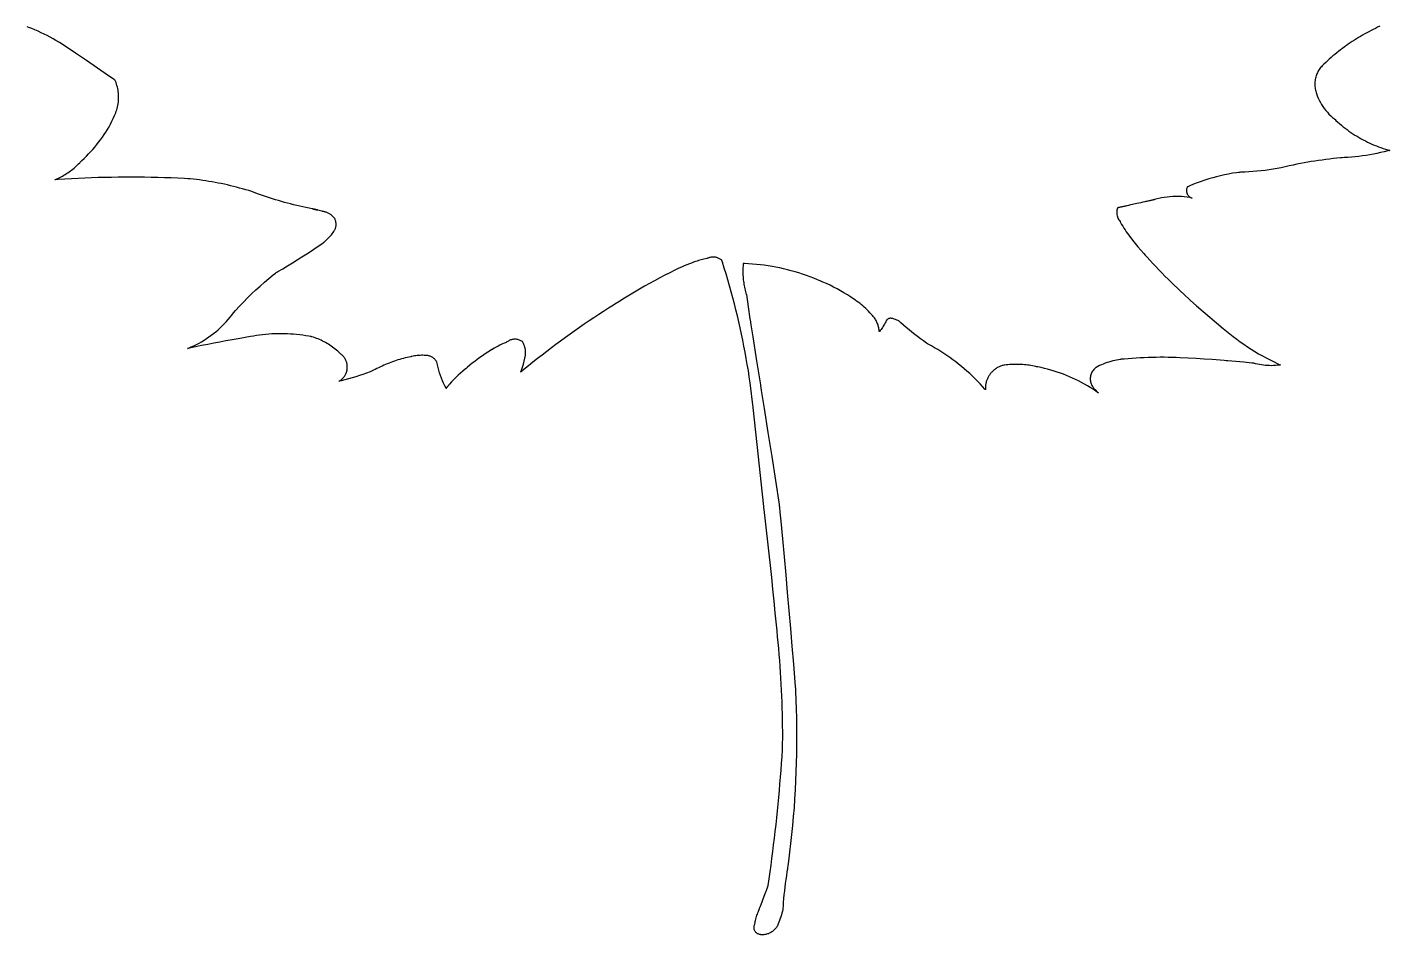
# Model space of a CAD drawing. Extents: x 0 to 908, y 0 to 337.
# Drawn here: x 437.3 to 514.3, y 204.3 to 255.6 of the extents above; entities that cross this region are included whole.
import ezdxf

# ---------------------------------------------------------------- set-up
doc = ezdxf.new("R2010")
doc.units = 0
doc.layers.add('_____1', color=18, linetype='CONTINUOUS')

msp = doc.modelspace()

# ---------------------------------------------------------------- linework, layer by layer
at = {"layer": '_____1'}
for points in [[(497.818, 234.94), (497.663, 235.047), (497.506, 235.151), (497.347, 235.252), (497.186, 235.349), (497.024, 235.443), (496.859, 235.533), (496.692, 235.619), (496.524, 235.702), (496.354, 235.782), (496.183, 235.858), (496.01, 235.93), (495.836, 235.998), (495.66, 236.063), (495.482, 236.125), (495.304, 236.182), (495.124, 236.236), (494.943, 236.286), (494.761, 236.332), (494.577, 236.375), (494.393, 236.413), (494.346, 236.423), (494.341, 236.424), (494.338, 236.424), (494.333, 236.426), (494.321, 236.428), (494.275, 236.438), (494.184, 236.458), (494.092, 236.475), (494, 236.491), (493.908, 236.505), (493.815, 236.518), (493.722, 236.529), (493.63, 236.538), (493.537, 236.545), (493.443, 236.551), (493.35, 236.556), (493.257, 236.558), (493.164, 236.559), (493.07, 236.559), (492.977, 236.556), (492.884, 236.552), (492.791, 236.547), (492.698, 236.539), (492.604, 236.53), (492.511, 236.52), (492.465, 236.514), (492.419, 236.502), (492.373, 236.489), (492.328, 236.474), (492.284, 236.457), (492.24, 236.439), (492.198, 236.42), (492.156, 236.399), (492.115, 236.377), (492.075, 236.354), (492.036, 236.329), (491.998, 236.303), (491.961, 236.276), (491.925, 236.248), (491.89, 236.219), (491.857, 236.188), (491.824, 236.157), (491.792, 236.124), (491.761, 236.091), (491.732, 236.056), (491.704, 236.02), (491.677, 235.984), (491.651, 235.947), (491.627, 235.908), (491.603, 235.869), (491.581, 235.83), (491.561, 235.789), (491.541, 235.748), (491.523, 235.706), (491.507, 235.663), (491.492, 235.62), (491.478, 235.576), (491.466, 235.532), (491.455, 235.487), (491.446, 235.441), (491.438, 235.395), (491.432, 235.349), (491.428, 235.302), (491.425, 235.255), (491.424, 235.207), (491.424, 235.16), (491.425, 235.136), (491.425, 235.13), (491.425, 235.128), (491.424, 235.13), (491.42, 235.134), (491.403, 235.154), (491.265, 235.308), (491.125, 235.459), (490.982, 235.608), (490.837, 235.754), (490.689, 235.897), (490.538, 236.037), (490.385, 236.175), (490.23, 236.31), (490.073, 236.443), (489.913, 236.572), (489.751, 236.698), (489.586, 236.822), (489.42, 236.943), (489.251, 237.06), (489.08, 237.175), (488.907, 237.287), (488.732, 237.395), (488.555, 237.501), (488.376, 237.603), (488.195, 237.703), (488.184, 237.709), (488.178, 237.712), (488.175, 237.713), (488.174, 237.714), (488.163, 237.721), (488.142, 237.736), (488.099, 237.765), (487.931, 237.883), (487.764, 238.004), (487.599, 238.126), (487.436, 238.251), (487.275, 238.379), (487.115, 238.508), (486.957, 238.64), (486.801, 238.774), (486.647, 238.91), (486.571, 238.979), (486.552, 238.997), (486.542, 239.005), (486.539, 239.007), (486.53, 239.011), (486.494, 239.028), (486.421, 239.059), (486.348, 239.088), (486.273, 239.116), (486.198, 239.141), (486.16, 239.152), (486.123, 239.159), (486.085, 239.162), (486.048, 239.16), (486.012, 239.153), (485.976, 239.143), (485.942, 239.129), (485.909, 239.111), (485.879, 239.09), (485.851, 239.064), (485.838, 239.05), (485.832, 239.043), (485.829, 239.039), (485.827, 239.038), (485.826, 239.035), (485.796, 238.967), (485.765, 238.901), (485.731, 238.835), (485.695, 238.771), (485.658, 238.708), (485.618, 238.646), (485.576, 238.586), (485.532, 238.527), (485.486, 238.469), (485.439, 238.413), (485.436, 238.41), (485.434, 238.408), (485.433, 238.407), (485.433, 238.409), (485.432, 238.423), (485.43, 238.451), (485.423, 238.508), (485.415, 238.564), (485.404, 238.619), (485.391, 238.674), (485.377, 238.728), (485.36, 238.781), (485.342, 238.834), (485.321, 238.886), (485.299, 238.937), (485.275, 238.988), (485.249, 239.037), (485.221, 239.085), (485.191, 239.133), (485.16, 239.179), (485.127, 239.224), (485.092, 239.269), (485.055, 239.311), (485.017, 239.353), (484.977, 239.393), (484.957, 239.413), (484.938, 239.434), (484.901, 239.476), (484.826, 239.558), (484.748, 239.638), (484.668, 239.717), (484.586, 239.792), (484.502, 239.866), (484.417, 239.938), (484.329, 240.007), (484.239, 240.073), (484.148, 240.138), (484.125, 240.154), (484.113, 240.161), (484.108, 240.165), (484.103, 240.169), (484.091, 240.177), (484, 240.241), (483.815, 240.367), (483.628, 240.488), (483.437, 240.605), (483.244, 240.717), (483.048, 240.825), (482.85, 240.928), (482.649, 241.026), (482.446, 241.119), (482.241, 241.208), (482.137, 241.25), (482.134, 241.251), (482.13, 241.253), (482.117, 241.259), (482.091, 241.27), (482.04, 241.292), (481.937, 241.336), (481.73, 241.421), (481.522, 241.502), (481.313, 241.579), (481.102, 241.652), (480.89, 241.721), (480.676, 241.785), (480.462, 241.846), (480.247, 241.903), (480.03, 241.955), (479.813, 242.004), (479.595, 242.048), (479.375, 242.089), (479.156, 242.125), (478.935, 242.157), (478.714, 242.185), (478.492, 242.208), (478.269, 242.228), (478.046, 242.243), (477.823, 242.254), (477.767, 242.257), (477.753, 242.257), (477.75, 242.257), (477.75, 242.256), (477.75, 242.253), (477.748, 242.242), (477.744, 242.199), (477.737, 242.113), (477.732, 242.027), (477.728, 241.941), (477.726, 241.855), (477.726, 241.769), (477.727, 241.683), (477.73, 241.597), (477.735, 241.511), (477.742, 241.425), (477.75, 241.34), (477.76, 241.254), (477.772, 241.169), (477.785, 241.084), (477.8, 240.999), (477.817, 240.915), (477.836, 240.831), (477.856, 240.747), (477.878, 240.664), (477.902, 240.581), (477.914, 240.539), (477.918, 240.518), (477.921, 240.497), (478.02, 239.818), (478.122, 239.139), (478.149, 238.97), (478.162, 238.885), (478.169, 238.843), (478.172, 238.821), (478.174, 238.811), (478.177, 238.79), (478.282, 238.112), (478.497, 236.756), (478.717, 235.401), (478.72, 235.38), (478.721, 235.375), (478.723, 235.364), (478.726, 235.343), (478.74, 235.258), (478.767, 235.089), (478.822, 234.75), (478.931, 234.072), (479.145, 232.716), (479.357, 231.36), (479.565, 230.002), (479.769, 228.645), (479.782, 228.56), (479.788, 228.517), (479.791, 228.496), (479.794, 228.464), (479.818, 228.212), (479.866, 227.707), (479.961, 226.696), (480.055, 225.686), (480.147, 224.675), (480.237, 223.665), (480.325, 222.654), (480.412, 221.643), (480.498, 220.632), (480.581, 219.621), (480.664, 218.609), (480.684, 218.356), (480.694, 218.23), (480.7, 218.103), (480.722, 217.596), (480.739, 217.089), (480.751, 216.582), (480.759, 216.075), (480.762, 215.568), (480.76, 215.061), (480.753, 214.554), (480.742, 214.047), (480.726, 213.54), (480.705, 213.034), (480.679, 212.527), (480.649, 212.021), (480.614, 211.515), (480.574, 211.01), (480.529, 210.505), (480.48, 210), (480.425, 209.496), (480.367, 208.992), (480.303, 208.488), (480.269, 208.237), (480.252, 208.111), (480.243, 208.048), (480.239, 208.017), (480.237, 208.001), (480.236, 207.993), (480.235, 207.99), (480.235, 207.99), (480.217, 207.883), (480.182, 207.669), (480.15, 207.454), (480.121, 207.24), (480.093, 207.025), (480.069, 206.809), (480.047, 206.594), (480.027, 206.378), (480.01, 206.162), (479.995, 205.946), (479.989, 205.838), (479.987, 205.811), (479.985, 205.796), (479.98, 205.77), (479.958, 205.664), (479.933, 205.558), (479.905, 205.454), (479.874, 205.351), (479.84, 205.248), (479.803, 205.147), (479.763, 205.046), (479.72, 204.947), (479.674, 204.849), (479.649, 204.801), (479.637, 204.777), (479.622, 204.754), (479.59, 204.71), (479.556, 204.668), (479.52, 204.628), (479.481, 204.591), (479.441, 204.555), (479.399, 204.523), (479.356, 204.492), (479.311, 204.465), (479.264, 204.439), (479.217, 204.417), (479.168, 204.397), (479.118, 204.38), (479.067, 204.365), (479.015, 204.354), (478.963, 204.345), (478.909, 204.339), (478.856, 204.336), (478.802, 204.336), (478.747, 204.339), (478.72, 204.342), (478.707, 204.344), (478.703, 204.344), (478.702, 204.344), (478.699, 204.345), (478.661, 204.353), (478.624, 204.364), (478.588, 204.379), (478.555, 204.397), (478.523, 204.418), (478.493, 204.441), (478.465, 204.468), (478.44, 204.497), (478.418, 204.529), (478.398, 204.563), (478.382, 204.599), (478.37, 204.635), (478.361, 204.673), (478.356, 204.711), (478.355, 204.75), (478.357, 204.788), (478.362, 204.826), (478.371, 204.863), (478.384, 204.9), (478.4, 204.935), (478.403, 204.94), (478.404, 204.942), (478.405, 204.947), (478.407, 204.965), (478.413, 205.002), (478.426, 205.076), (478.441, 205.149), (478.458, 205.222), (478.477, 205.294), (478.498, 205.366), (478.52, 205.438), (478.545, 205.508), (478.571, 205.579), (478.599, 205.648), (478.606, 205.665), (478.608, 205.67), (478.609, 205.671), (478.609, 205.672), (478.611, 205.678), (478.616, 205.689), (478.621, 205.704), (478.629, 205.723), (478.638, 205.747), (478.648, 205.774), (478.66, 205.805), (478.673, 205.839), (478.687, 205.876), (478.702, 205.916), (478.718, 205.958), (478.735, 206.002), (478.752, 206.048), (478.771, 206.096), (478.809, 206.196), (478.848, 206.3), (478.928, 206.51), (478.967, 206.612), (478.986, 206.662), (479.004, 206.71), (479.022, 206.757), (479.039, 206.802), (479.055, 206.844), (479.07, 206.884), (479.085, 206.922), (479.098, 206.956), (479.11, 206.987), (479.12, 207.015), (479.129, 207.04), (479.137, 207.06), (479.143, 207.076), (479.148, 207.087), (479.15, 207.094), (479.151, 207.096), (479.151, 207.096), (479.151, 207.096), (479.151, 207.096), (479.151, 207.096), (479.151, 207.099), (479.155, 207.123), (479.21, 207.504), (479.264, 207.885), (479.317, 208.267), (479.367, 208.649), (479.417, 209.031), (479.464, 209.413), (479.51, 209.795), (479.555, 210.178), (479.598, 210.561), (479.639, 210.944), (479.679, 211.327), (479.717, 211.71), (479.753, 212.093), (479.788, 212.477), (479.822, 212.861), (479.854, 213.244), (479.884, 213.628), (479.913, 214.013), (479.94, 214.397), (479.965, 214.781), (479.968, 214.829), (479.97, 214.853), (479.97, 214.875), (479.971, 214.959), (479.973, 215.128), (479.974, 215.464), (479.974, 215.801), (479.971, 216.137), (479.967, 216.474), (479.96, 216.81), (479.951, 217.146), (479.941, 217.482), (479.928, 217.818), (479.913, 218.154), (479.897, 218.49), (479.878, 218.826), (479.857, 219.162), (479.834, 219.498), (479.81, 219.833), (479.783, 220.168), (479.754, 220.504), (479.723, 220.839), (479.691, 221.173), (479.656, 221.508), (479.638, 221.675), (479.622, 221.843), (479.558, 222.513), (479.492, 223.182), (479.424, 223.851), (479.355, 224.521), (479.284, 225.19), (479.211, 225.858), (479.137, 226.527), (479.06, 227.195), (478.983, 227.864), (478.943, 228.198), (478.923, 228.365), (478.913, 228.448), (478.904, 228.535), (478.757, 229.931), (478.607, 231.326), (478.454, 232.721), (478.298, 234.115), (478.138, 235.509), (478.088, 235.857), (478.034, 236.203), (477.977, 236.549), (477.917, 236.895), (477.855, 237.24), (477.789, 237.584), (477.721, 237.928), (477.65, 238.272), (477.575, 238.614), (477.498, 238.956), (477.418, 239.297), (477.335, 239.638), (477.249, 239.978), (477.161, 240.317), (477.069, 240.656), (476.975, 240.993), (476.877, 241.33), (476.777, 241.666), (476.674, 242.002), (476.568, 242.336), (476.541, 242.419), (476.534, 242.44), (476.534, 242.442), (476.533, 242.442), (476.533, 242.443), (476.532, 242.443), (476.528, 242.447), (476.511, 242.46), (476.477, 242.484), (476.442, 242.507), (476.405, 242.527), (476.368, 242.545), (476.33, 242.562), (476.292, 242.576), (476.252, 242.588), (476.213, 242.598), (476.172, 242.606), (476.132, 242.612), (476.091, 242.615), (476.05, 242.617), (476.009, 242.616), (475.968, 242.613), (475.927, 242.608), (475.886, 242.601), (475.846, 242.591), (475.806, 242.579), (475.766, 242.565), (475.746, 242.557), (475.726, 242.553), (475.686, 242.545), (475.606, 242.529), (475.526, 242.511), (475.447, 242.492), (475.368, 242.471), (475.29, 242.448), (475.212, 242.424), (475.135, 242.398), (475.058, 242.371), (474.982, 242.342), (474.963, 242.334), (474.953, 242.331), (474.948, 242.329), (474.939, 242.325), (474.862, 242.297), (474.709, 242.238), (474.558, 242.178), (474.407, 242.116), (474.257, 242.051), (474.108, 241.984), (473.96, 241.915), (473.813, 241.845), (473.667, 241.772), (473.522, 241.697), (473.449, 241.659), (473.44, 241.654), (473.438, 241.652), (473.433, 241.65), (473.424, 241.645), (473.388, 241.627), (473.315, 241.59), (473.025, 241.439), (472.737, 241.285), (472.451, 241.129), (472.166, 240.97), (471.883, 240.807), (471.601, 240.642), (471.321, 240.475), (471.043, 240.304), (470.766, 240.131), (470.628, 240.043), (470.594, 240.021), (470.577, 240.01), (470.573, 240.007), (470.57, 240.006), (470.567, 240.003), (470.549, 239.992), (470.41, 239.905), (470.134, 239.729), (469.858, 239.552), (469.584, 239.372), (469.31, 239.191), (469.038, 239.009), (468.767, 238.824), (468.498, 238.638), (468.229, 238.45), (467.962, 238.26), (467.696, 238.069), (467.431, 237.876), (467.168, 237.681), (466.905, 237.485), (466.644, 237.287), (466.384, 237.087), (466.126, 236.885), (465.869, 236.682), (465.613, 236.477), (465.358, 236.271), (465.231, 236.167), (465.199, 236.141), (465.184, 236.128), (465.18, 236.125), (465.18, 236.126), (465.18, 236.127), (465.184, 236.137), (465.215, 236.222), (465.272, 236.394), (465.325, 236.566), (465.373, 236.74), (465.416, 236.916), (465.435, 237.004), (465.442, 237.048), (465.447, 237.091), (465.45, 237.135), (465.452, 237.179), (465.453, 237.223), (465.451, 237.266), (465.448, 237.31), (465.443, 237.353), (465.437, 237.396), (465.43, 237.439), (465.42, 237.482), (465.409, 237.524), (465.397, 237.566), (465.383, 237.607), (465.367, 237.648), (465.35, 237.688), (465.332, 237.728), (465.312, 237.767), (465.29, 237.805), (465.267, 237.843), (465.261, 237.852), (465.251, 237.859), (465.231, 237.872), (465.189, 237.895), (465.146, 237.916), (465.103, 237.933), (465.058, 237.948), (465.014, 237.96), (464.968, 237.969), (464.922, 237.975), (464.876, 237.978), (464.831, 237.978), (464.785, 237.976), (464.739, 237.97), (464.694, 237.962), (464.649, 237.951), (464.605, 237.937), (464.561, 237.92), (464.519, 237.9), (464.478, 237.878), (464.438, 237.853), (464.399, 237.824), (464.38, 237.809), (464.359, 237.801), (464.317, 237.784), (464.234, 237.75), (464.151, 237.714), (464.069, 237.676), (463.988, 237.637), (463.907, 237.596), (463.827, 237.554), (463.748, 237.51), (463.67, 237.465), (463.593, 237.418), (463.574, 237.406), (463.564, 237.4), (463.562, 237.399), (463.557, 237.396), (463.548, 237.39), (463.471, 237.343), (463.318, 237.246), (463.167, 237.148), (463.017, 237.047), (462.87, 236.943), (462.724, 236.837), (462.579, 236.729), (462.437, 236.618), (462.296, 236.506), (462.157, 236.39), (462.088, 236.332), (462.084, 236.328), (462.081, 236.326), (462.076, 236.322), (462.068, 236.315), (462.051, 236.3), (461.914, 236.182), (461.779, 236.062), (461.646, 235.94), (461.515, 235.816), (461.45, 235.754), (461.418, 235.722), (461.41, 235.714), (461.406, 235.71), (461.404, 235.708), (461.396, 235.7), (461.271, 235.571), (461.149, 235.437), (461.119, 235.403), (461.105, 235.386), (461.097, 235.378), (461.095, 235.376), (461.095, 235.375), (461.095, 235.375), (461.092, 235.372), (461.087, 235.365), (461.078, 235.355), (461.069, 235.343), (461.047, 235.317), (461.038, 235.305), (461.03, 235.296), (461.025, 235.289), (461.023, 235.287), (461.023, 235.287), (461.022, 235.286), (461.019, 235.282), (461.011, 235.271), (461.001, 235.258), (460.992, 235.246), (460.989, 235.243), (460.988, 235.241), (460.986, 235.239), (460.982, 235.233), (460.977, 235.226), (460.972, 235.219), (460.97, 235.216), (460.97, 235.217), (460.972, 235.218), (460.975, 235.222), (460.976, 235.223), (460.976, 235.224), (460.979, 235.227), (460.982, 235.232), (460.987, 235.238), (460.998, 235.252), (461.008, 235.265), (461.012, 235.27), (461.014, 235.272), (461.014, 235.273), (461.016, 235.275), (461.019, 235.279), (461.022, 235.284), (461.04, 235.307), (461.043, 235.311), (461.044, 235.314), (461.045, 235.314), (461.043, 235.313), (461.041, 235.309), (461.037, 235.305), (461.029, 235.294), (461.021, 235.284), (461.018, 235.28), (461.016, 235.278), (461.015, 235.277), (461.013, 235.274), (461.009, 235.268), (461.003, 235.26), (460.972, 235.219), (460.966, 235.211), (460.963, 235.206), (460.962, 235.205), (460.961, 235.204), (460.961, 235.204), (460.961, 235.205), (460.956, 235.214), (460.884, 235.352), (460.816, 235.493), (460.753, 235.636), (460.694, 235.78), (460.64, 235.926), (460.59, 236.074), (460.545, 236.224), (460.505, 236.375), (460.47, 236.527), (460.439, 236.68), (460.437, 236.69), (460.435, 236.695), (460.43, 236.703), (460.42, 236.72), (460.399, 236.754), (460.375, 236.786), (460.351, 236.816), (460.324, 236.845), (460.297, 236.872), (460.268, 236.898), (460.237, 236.922), (460.206, 236.944), (460.173, 236.965), (460.139, 236.984), (460.104, 237.001), (460.069, 237.015), (460.032, 237.029), (459.995, 237.04), (459.957, 237.049), (459.919, 237.056), (459.88, 237.06), (459.84, 237.063), (459.8, 237.064), (459.78, 237.063), (459.761, 237.065), (459.722, 237.067), (459.644, 237.07), (459.566, 237.07), (459.489, 237.068), (459.411, 237.064), (459.334, 237.057), (459.256, 237.047), (459.18, 237.036), (459.103, 237.021), (459.027, 237.004), (459.008, 237), (459.003, 236.999), (459.001, 236.998), (458.995, 236.997), (458.968, 236.992), (458.863, 236.971), (458.758, 236.948), (458.654, 236.924), (458.549, 236.898), (458.446, 236.871), (458.343, 236.841), (458.24, 236.811), (458.138, 236.778), (458.036, 236.745), (457.935, 236.709), (457.835, 236.672), (457.735, 236.633), (457.636, 236.593), (457.537, 236.551), (457.439, 236.508), (457.342, 236.463), (457.245, 236.417), (457.149, 236.369), (457.054, 236.319), (456.959, 236.269), (456.861, 236.226), (456.663, 236.144), (456.465, 236.066), (456.264, 235.992), (456.063, 235.922), (455.86, 235.856), (455.655, 235.794), (455.45, 235.736), (455.243, 235.682), (455.036, 235.632), (454.931, 235.608), (454.906, 235.603), (454.916, 235.608), (454.936, 235.62), (454.975, 235.646), (455.013, 235.673), (455.049, 235.701), (455.083, 235.732), (455.116, 235.764), (455.147, 235.797), (455.177, 235.832), (455.204, 235.869), (455.23, 235.906), (455.254, 235.945), (455.276, 235.985), (455.296, 236.026), (455.314, 236.068), (455.329, 236.111), (455.343, 236.155), (455.355, 236.199), (455.364, 236.244), (455.371, 236.29), (455.376, 236.337), (455.378, 236.384), (455.379, 236.43), (455.376, 236.477), (455.372, 236.522), (455.365, 236.568), (455.356, 236.613), (455.345, 236.657), (455.332, 236.701), (455.317, 236.743), (455.299, 236.785), (455.28, 236.826), (455.258, 236.866), (455.235, 236.905), (455.21, 236.943), (455.182, 236.979), (455.153, 237.014), (455.122, 237.048), (455.09, 237.08), (455.055, 237.111), (455.019, 237.14), (455, 237.154), (454.991, 237.161), (454.988, 237.163), (454.984, 237.168), (454.975, 237.176), (454.907, 237.241), (454.837, 237.304), (454.766, 237.365), (454.694, 237.425), (454.62, 237.483), (454.545, 237.539), (454.469, 237.593), (454.391, 237.645), (454.312, 237.695), (454.232, 237.744), (454.151, 237.79), (454.069, 237.835), (453.985, 237.877), (453.901, 237.918), (453.816, 237.956), (453.729, 237.993), (453.642, 238.027), (453.554, 238.06), (453.465, 238.09), (453.375, 238.118), (453.369, 238.12), (453.365, 238.12), (453.36, 238.122), (453.338, 238.126), (453.295, 238.134), (453.209, 238.15), (453.036, 238.179), (452.862, 238.205), (452.689, 238.227), (452.515, 238.246), (452.34, 238.262), (452.166, 238.274), (451.991, 238.283), (451.816, 238.289), (451.642, 238.291), (451.467, 238.289), (451.292, 238.285), (451.117, 238.276), (450.943, 238.265), (450.769, 238.25), (450.595, 238.232), (450.421, 238.21), (450.247, 238.185), (450.074, 238.156), (449.902, 238.124), (449.212, 238.005), (448.867, 237.944), (448.523, 237.881), (448.179, 237.817), (447.835, 237.752), (447.492, 237.685), (447.149, 237.617), (446.806, 237.547), (446.463, 237.475), (446.378, 237.457), (446.356, 237.452), (446.355, 237.452), (446.356, 237.453), (446.358, 237.453), (446.363, 237.455), (446.372, 237.459), (446.411, 237.475), (446.562, 237.54), (446.712, 237.609), (446.859, 237.682), (447.004, 237.759), (447.147, 237.84), (447.287, 237.925), (447.425, 238.014), (447.56, 238.106), (447.692, 238.201), (447.822, 238.301), (447.95, 238.404), (448.074, 238.51), (448.195, 238.62), (448.314, 238.733), (448.429, 238.849), (448.541, 238.969), (448.65, 239.092), (448.756, 239.218), (448.859, 239.347), (448.958, 239.478), (449.067, 239.6), (449.288, 239.84), (449.513, 240.076), (449.742, 240.308), (449.975, 240.536), (450.211, 240.76), (450.452, 240.98), (450.697, 241.195), (450.945, 241.406), (451.197, 241.613), (451.325, 241.715), (451.341, 241.728), (451.357, 241.739), (451.392, 241.759), (451.46, 241.799), (451.734, 241.962), (452.007, 242.126), (452.278, 242.292), (452.547, 242.461), (452.816, 242.632), (453.083, 242.805), (453.348, 242.98), (453.613, 243.157), (453.875, 243.336), (454.006, 243.427), (454.039, 243.45), (454.055, 243.461), (454.064, 243.467), (454.067, 243.469), (454.068, 243.47), (454.083, 243.483), (454.143, 243.535), (454.202, 243.589), (454.259, 243.644), (454.316, 243.7), (454.371, 243.758), (454.424, 243.816), (454.477, 243.876), (454.527, 243.937), (454.577, 244), (454.625, 244.063), (454.645, 244.097), (454.664, 244.131), (454.68, 244.166), (454.695, 244.202), (454.708, 244.239), (454.719, 244.275), (454.728, 244.313), (454.735, 244.35), (454.74, 244.388), (454.743, 244.426), (454.745, 244.465), (454.744, 244.503), (454.742, 244.541), (454.737, 244.579), (454.731, 244.617), (454.722, 244.655), (454.712, 244.692), (454.7, 244.729), (454.685, 244.766), (454.669, 244.801), (454.644, 244.833), (454.617, 244.863), (454.589, 244.893), (454.56, 244.921), (454.53, 244.948), (454.499, 244.973), (454.468, 244.998), (454.435, 245.021), (454.402, 245.043), (454.368, 245.064), (454.333, 245.084), (454.297, 245.102), (454.261, 245.119), (454.224, 245.135), (454.187, 245.149), (454.149, 245.162), (454.11, 245.174), (454.071, 245.184), (454.032, 245.192), (453.992, 245.2), (453.982, 245.201), (453.976, 245.203), (453.966, 245.206), (453.947, 245.212), (453.871, 245.234), (453.795, 245.256), (453.718, 245.275), (453.64, 245.293), (453.602, 245.302), (453.592, 245.304), (453.59, 245.304), (453.59, 245.304), (453.59, 245.304), (453.589, 245.304), (453.583, 245.306), (453.573, 245.308), (453.56, 245.31), (453.546, 245.313), (453.518, 245.319), (453.506, 245.322), (453.497, 245.323), (453.492, 245.324), (453.491, 245.325), (453.489, 245.325), (453.48, 245.326), (453.477, 245.327), (453.476, 245.327), (453.476, 245.327), (453.477, 245.327), (453.481, 245.326), (453.488, 245.324), (453.497, 245.322), (453.508, 245.32), (453.535, 245.314), (453.565, 245.308), (453.629, 245.294), (453.657, 245.288), (453.669, 245.286), (453.679, 245.284), (453.687, 245.282), (453.693, 245.281), (453.695, 245.28), (453.696, 245.28), (453.694, 245.28), (453.688, 245.282), (453.639, 245.293), (453.54, 245.315), (453.49, 245.325), (453.465, 245.33), (453.453, 245.332), (453.447, 245.333), (453.445, 245.334), (453.444, 245.334), (453.433, 245.336), (453.389, 245.344), (453.215, 245.379), (453.041, 245.415), (452.867, 245.453), (452.694, 245.492), (452.521, 245.533), (452.348, 245.575), (452.176, 245.619), (452.004, 245.664), (451.833, 245.71), (451.662, 245.758), (451.491, 245.808), (451.321, 245.859), (451.152, 245.911), (450.982, 245.965), (450.813, 246.021), (450.645, 246.077), (450.477, 246.136), (450.31, 246.195), (449.977, 246.319), (449.807, 246.372), (449.637, 246.423), (449.467, 246.473), (449.296, 246.52), (449.125, 246.566), (448.953, 246.61), (448.781, 246.652), (448.608, 246.693), (448.435, 246.731), (448.261, 246.768), (448.088, 246.803), (447.913, 246.836), (447.739, 246.867), (447.564, 246.897), (447.389, 246.924), (447.213, 246.95), (447.037, 246.974), (446.861, 246.995), (446.685, 247.016), (446.508, 247.034), (446.486, 247.036), (446.475, 247.037), (446.47, 247.037), (446.467, 247.038), (446.462, 247.038), (446.368, 247.043), (446.18, 247.053), (445.805, 247.071), (445.43, 247.087), (445.055, 247.1), (444.679, 247.111), (444.304, 247.12), (443.928, 247.127), (443.553, 247.131), (443.177, 247.132), (442.802, 247.132), (442.426, 247.129), (442.051, 247.124), (441.675, 247.116), (441.3, 247.106), (440.925, 247.094), (440.549, 247.08), (440.174, 247.063), (439.799, 247.043), (439.424, 247.022), (439.049, 246.998), (438.862, 246.985), (438.856, 246.985), (438.857, 246.985), (438.86, 246.987), (438.865, 246.989), (438.875, 246.993), (438.896, 247.002), (438.976, 247.037), (439.056, 247.075), (439.135, 247.114), (439.213, 247.155), (439.291, 247.197), (439.367, 247.241), (439.442, 247.286), (439.516, 247.333), (439.589, 247.382), (439.662, 247.432), (439.733, 247.484), (439.803, 247.537), (439.871, 247.592), (439.939, 247.648), (440.006, 247.706), (440.071, 247.765), (440.135, 247.825), (440.198, 247.887), (440.259, 247.951), (440.29, 247.983), (440.32, 248.014), (440.385, 248.074), (440.511, 248.196), (440.636, 248.319), (440.758, 248.446), (440.877, 248.574), (440.995, 248.705), (441.109, 248.838), (441.221, 248.973), (441.331, 249.11), (441.438, 249.249), (441.491, 249.319), (441.542, 249.391), (441.642, 249.535), (441.738, 249.682), (441.83, 249.831), (441.918, 249.983), (442.002, 250.136), (442.082, 250.292), (442.158, 250.45), (442.229, 250.61), (442.297, 250.772), (442.329, 250.854), (442.344, 250.895), (442.357, 250.937), (442.381, 251.022), (442.402, 251.107), (442.42, 251.192), (442.435, 251.278), (442.446, 251.364), (442.454, 251.451), (442.46, 251.537), (442.462, 251.624), (442.461, 251.711), (442.457, 251.797), (442.449, 251.884), (442.439, 251.97), (442.426, 252.055), (442.409, 252.141), (442.39, 252.225), (442.367, 252.31), (442.342, 252.393), (442.313, 252.476), (442.281, 252.557), (442.264, 252.598), (442.259, 252.608), (442.24, 252.622), (442.201, 252.649), (441.892, 252.866), (441.271, 253.298), (440.648, 253.725), (440.021, 254.147), (439.392, 254.566), (439.234, 254.67), (439.155, 254.722), (439.115, 254.748), (439.095, 254.761), (439.091, 254.764), (439.088, 254.765), (439.083, 254.768), (438.919, 254.862), (438.753, 254.953), (438.587, 255.042), (438.419, 255.128), (438.25, 255.212), (438.079, 255.294), (437.908, 255.373), (437.735, 255.45), (437.561, 255.524), (437.386, 255.596), (437.298, 255.629)], [(513.704, 255.665), (513.583, 255.6), (513.522, 255.567), (513.46, 255.538), (513.338, 255.478), (513.216, 255.416), (513.094, 255.353), (512.974, 255.288), (512.854, 255.223), (512.736, 255.155), (512.618, 255.087), (512.501, 255.017), (512.385, 254.945), (512.269, 254.872), (512.155, 254.798), (512.041, 254.723), (511.929, 254.646), (511.817, 254.568), (511.707, 254.488), (511.597, 254.407), (511.488, 254.325), (511.38, 254.241), (511.273, 254.157), (511.167, 254.07), (511.063, 253.983), (510.959, 253.894), (510.856, 253.804), (510.754, 253.713), (510.654, 253.621), (510.554, 253.527), (510.548, 253.521), (510.545, 253.518), (510.538, 253.512), (510.525, 253.5), (510.5, 253.477), (510.452, 253.427), (510.406, 253.376), (510.363, 253.323), (510.322, 253.269), (510.284, 253.213), (510.249, 253.156), (510.216, 253.097), (510.186, 253.037), (510.159, 252.976), (510.134, 252.914), (510.112, 252.851), (510.093, 252.787), (510.076, 252.722), (510.063, 252.657), (510.052, 252.591), (510.044, 252.525), (510.039, 252.458), (510.037, 252.391), (510.037, 252.323), (510.041, 252.256), (510.048, 252.189), (510.058, 252.121), (510.071, 252.054), (510.086, 251.988), (510.105, 251.921), (510.127, 251.855), (510.175, 251.726), (510.228, 251.6), (510.287, 251.476), (510.351, 251.355), (510.42, 251.237), (510.494, 251.122), (510.572, 251.011), (510.656, 250.903), (510.744, 250.799), (510.837, 250.698), (510.934, 250.602), (511.036, 250.509), (511.142, 250.421), (511.155, 250.411), (511.179, 250.388), (511.229, 250.341), (511.33, 250.249), (511.432, 250.159), (511.536, 250.071), (511.642, 249.985), (511.749, 249.901), (511.857, 249.819), (511.967, 249.74), (512.079, 249.662), (512.191, 249.586), (512.305, 249.513), (512.421, 249.442), (512.537, 249.373), (512.655, 249.306), (512.774, 249.241), (512.895, 249.179), (513.016, 249.118), (513.139, 249.06), (513.263, 249.005), (513.387, 248.951), (513.513, 248.9), (513.64, 248.851), (513.768, 248.805), (513.897, 248.761), (514.027, 248.719), (514.157, 248.679), (514.223, 248.661), (514.256, 248.651), (514.264, 248.649), (514.268, 248.648), (514.27, 248.648), (514.268, 248.647), (514.255, 248.644), (514.155, 248.617), (513.953, 248.567), (513.75, 248.52), (513.547, 248.477), (513.343, 248.437), (513.138, 248.4), (512.933, 248.367), (512.728, 248.337), (512.522, 248.31), (512.315, 248.287), (512.108, 248.267), (511.901, 248.251), (511.693, 248.238), (511.589, 248.232), (511.537, 248.23), (511.486, 248.225), (511.279, 248.204), (511.073, 248.181), (510.866, 248.157), (510.66, 248.131), (510.455, 248.103), (510.249, 248.073), (510.044, 248.042), (509.839, 248.01), (509.634, 247.975), (509.43, 247.939), (509.226, 247.901), (509.022, 247.861), (508.818, 247.82), (508.594, 247.765), (508.368, 247.714), (508.142, 247.667), (507.914, 247.624), (507.687, 247.584), (507.458, 247.548), (507.229, 247.517), (507, 247.489), (506.77, 247.465), (506.539, 247.445), (506.308, 247.428), (506.077, 247.416), (505.846, 247.408), (505.788, 247.406), (505.759, 247.404), (505.731, 247.401), (505.617, 247.385), (505.389, 247.351), (505.163, 247.311), (504.938, 247.266), (504.713, 247.216), (504.49, 247.162), (504.269, 247.102), (504.049, 247.038), (503.83, 246.968), (503.612, 246.894), (503.397, 246.815), (503.183, 246.731), (502.971, 246.642), (502.865, 246.596), (502.839, 246.584), (502.837, 246.581), (502.834, 246.574), (502.822, 246.547), (502.811, 246.52), (502.802, 246.492), (502.796, 246.463), (502.791, 246.435), (502.788, 246.406), (502.787, 246.376), (502.788, 246.347), (502.791, 246.318), (502.795, 246.289), (502.802, 246.261), (502.811, 246.232), (502.821, 246.204), (502.834, 246.177), (502.848, 246.152), (502.864, 246.127), (502.881, 246.103), (502.9, 246.081), (502.92, 246.06), (502.941, 246.04), (502.964, 246.022), (502.988, 246.005), (503.013, 245.99), (503.039, 245.977), (503.066, 245.965), (503.094, 245.955), (503.098, 245.954), (503.099, 245.954), (503.1, 245.953), (503.096, 245.954), (503.056, 245.962), (502.977, 245.977), (502.817, 246.002), (502.657, 246.022), (502.496, 246.035), (502.336, 246.042), (502.175, 246.044), (502.014, 246.039), (501.854, 246.028), (501.694, 246.012), (501.535, 245.989), (501.376, 245.961), (501.218, 245.926), (501.062, 245.886), (500.984, 245.863), (500.982, 245.863), (500.981, 245.862), (500.981, 245.862), (500.981, 245.862), (500.979, 245.862), (500.973, 245.861), (500.963, 245.858), (500.949, 245.855), (500.931, 245.851), (500.909, 245.847), (500.884, 245.841), (500.856, 245.835), (500.825, 245.828), (500.79, 245.82), (500.753, 245.812), (500.714, 245.803), (500.672, 245.794), (500.627, 245.784), (500.581, 245.774), (500.532, 245.763), (500.482, 245.752), (500.43, 245.74), (500.322, 245.716), (500.21, 245.691), (500.095, 245.666), (499.978, 245.64), (499.743, 245.588), (499.629, 245.562), (499.518, 245.538), (499.412, 245.514), (499.361, 245.503), (499.312, 245.492), (499.265, 245.482), (499.22, 245.472), (499.177, 245.462), (499.136, 245.453), (499.098, 245.445), (499.063, 245.437), (499.031, 245.43), (499.001, 245.423), (498.975, 245.417), (498.952, 245.412), (498.933, 245.408), (498.918, 245.405), (498.906, 245.402), (498.898, 245.4), (498.895, 245.4), (498.895, 245.4), (498.894, 245.396), (498.891, 245.389), (498.872, 245.328), (498.858, 245.267), (498.849, 245.205), (498.846, 245.143), (498.847, 245.081), (498.854, 245.02), (498.865, 244.959), (498.881, 244.9), (498.902, 244.841), (498.928, 244.785), (498.959, 244.73), (498.994, 244.678), (499.034, 244.629), (499.039, 244.623), (499.042, 244.616), (499.049, 244.602), (499.064, 244.575), (499.123, 244.467), (499.185, 244.361), (499.249, 244.256), (499.317, 244.154), (499.387, 244.053), (499.46, 243.953), (499.469, 243.941), (499.474, 243.935), (499.477, 243.931), (499.481, 243.925), (499.517, 243.875), (499.59, 243.776), (499.739, 243.58), (499.891, 243.388), (500.047, 243.198), (500.206, 243.011), (500.369, 242.827), (500.452, 242.736), (500.493, 242.691), (500.504, 242.679), (500.509, 242.674), (500.512, 242.67), (500.517, 242.665), (500.558, 242.619), (500.724, 242.437), (500.89, 242.257), (501.058, 242.078), (501.228, 241.9), (501.399, 241.723), (501.571, 241.548), (501.744, 241.374), (501.919, 241.201), (502.095, 241.03), (502.273, 240.86), (502.452, 240.691), (502.632, 240.524), (502.994, 240.192), (503.358, 239.862), (503.726, 239.537), (504.098, 239.216), (504.473, 238.898), (504.852, 238.586), (505.235, 238.277), (505.429, 238.125), (505.626, 237.977), (505.826, 237.832), (506.029, 237.691), (506.234, 237.553), (506.441, 237.419), (506.651, 237.289), (506.863, 237.163), (507.077, 237.041), (507.293, 236.922), (507.512, 236.807), (507.733, 236.696), (507.955, 236.59), (508.068, 236.538), (508.082, 236.531), (508.089, 236.528), (508.092, 236.526), (508.091, 236.526), (508.077, 236.524), (508.048, 236.52), (507.935, 236.505), (507.821, 236.495), (507.708, 236.488), (507.594, 236.485), (507.48, 236.486), (507.367, 236.49), (507.253, 236.498), (507.14, 236.51), (507.027, 236.526), (506.915, 236.545), (506.804, 236.569), (506.693, 236.595), (506.638, 236.61), (506.61, 236.618), (506.596, 236.622), (506.582, 236.624), (506.47, 236.635), (506.019, 236.677), (505.568, 236.718), (505.117, 236.756), (505.103, 236.757), (505.096, 236.758), (505.091, 236.758), (505.084, 236.759), (505.027, 236.764), (504.915, 236.773), (504.689, 236.792), (504.238, 236.827), (503.786, 236.859), (503.334, 236.887), (502.882, 236.911), (502.43, 236.932), (502.204, 236.941), (501.978, 236.949), (501.751, 236.953), (501.525, 236.956), (501.299, 236.956), (501.073, 236.954), (500.847, 236.95), (500.621, 236.944), (500.395, 236.936), (500.169, 236.925), (499.943, 236.912), (499.717, 236.897), (499.492, 236.88), (499.266, 236.861), (499.154, 236.851), (499.097, 236.846), (499.084, 236.844), (499.077, 236.843), (499.063, 236.841), (498.952, 236.823), (498.841, 236.802), (498.731, 236.778), (498.621, 236.752), (498.513, 236.723), (498.405, 236.69), (498.298, 236.655), (498.192, 236.618), (498.087, 236.577), (497.983, 236.534), (497.88, 236.488), (497.778, 236.439), (497.677, 236.388), (497.666, 236.382), (497.66, 236.377), (497.649, 236.368), (497.626, 236.349), (497.584, 236.309), (497.544, 236.266), (497.508, 236.221), (497.476, 236.174), (497.447, 236.124), (497.422, 236.072), (497.4, 236.019), (497.382, 235.964), (497.368, 235.908), (497.358, 235.851), (497.352, 235.793), (497.351, 235.735), (497.351, 235.72), (497.351, 235.712), (497.351, 235.708), (497.352, 235.693), (497.358, 235.635), (497.367, 235.577), (497.381, 235.521), (497.398, 235.466), (497.42, 235.413), (497.445, 235.361), (497.473, 235.312), (497.506, 235.264), (497.541, 235.219), (497.58, 235.177), (497.622, 235.137), (497.667, 235.1), (497.715, 235.066)]]:
    msp.add_lwpolyline(points, dxfattribs=at)

doc.saveas('drawing.dxf')
